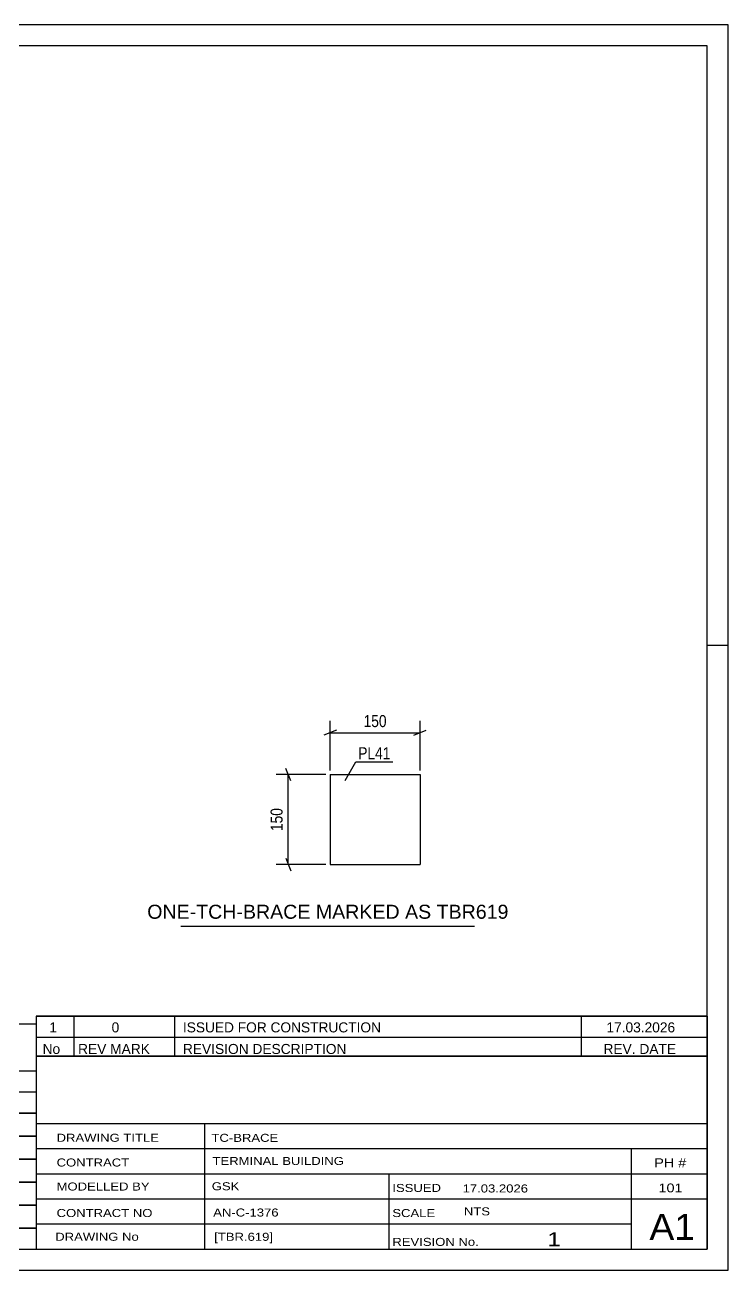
# Model space of a CAD drawing. Header units: millimetres. Extents: x 0 to 420, y 0 to 297.
# Drawn here: x 252.3 to 420, y 0 to 297 of the extents above; entities that cross this region are included whole.
import ezdxf

# ---------------------------------------------------------------- set-up
doc = ezdxf.new("R2010")
doc.units = ezdxf.units.MM
doc.styles.add('Arial', font='ARIAL.TTF', dxfattribs={"height": 0.2})
doc.styles.add('Arial Narrow', font='ARIALN.TTF', dxfattribs={"height": 0.2})

# ---------------------------------------------------------------- blocks, each defined once
blk = doc.blocks.new('Unknown-585758062-1128')
at = {"color": 5, "linetype": 'Continuous'}
for p, q in [((420, 297), (0, 297)), ((420, 0), (420, 297)), ((415, 292), (5, 292)), ((415, 5), (415, 292)), ((420, 149), (415, 149)), ((5, 5), (415, 5)), ((0, 0), (420, 0))]:
    blk.add_line(p, q, dxfattribs=at)
blk = doc.blocks.new('Part-585758062-2539 - 2533')
at = {"color": 2, "linetype": 'Continuous'}
for p, q in [((325.12, 118.17), (346.54, 118.17)), ((325.12, 118.17), (325.12, 96.74)), ((346.54, 118.17), (346.54, 96.74)), ((325.12, 96.74), (346.54, 96.74))]:
    blk.add_line(p, q, dxfattribs=at)
blk = doc.blocks.new('StraightDimension-585758062-2541 - 2533')
at = {"color": 7, "linetype": 'Continuous'}
for p, q in [((315.72, 116.67), (314.52, 119.67)), ((324.12, 118.17), (312.27, 118.17)), ((315.12, 96.74), (315.12, 118.17)), ((314.52, 98.24), (315.72, 95.24)), ((324.12, 96.74), (312.27, 96.74))]:
    blk.add_line(p, q, dxfattribs=at)
at = {"color": 0}
blk.add_wipeout([(314.37, 110.8), (310.17, 110.8), (310.17, 104.12), (314.37, 104.12)], dxfattribs=at)
at = {"color": 3, "style": 'Arial Narrow'}
blk.add_text('150', height=2.863, rotation=90.0002, dxfattribs=at).set_placement((313.77, 104.72))
blk = doc.blocks.new('StraightDimension-585758062-2548 - 2533')
at = {"color": 7, "linetype": 'Continuous'}
for p, q in [((325.12, 119.17), (325.12, 131.02)), ((346.54, 119.17), (346.54, 131.02)), ((326.62, 128.77), (323.62, 127.57)), ((325.12, 128.17), (346.54, 128.17)), ((345.04, 127.57), (348.04, 128.77))]:
    blk.add_line(p, q, dxfattribs=at)
at = {"color": 0}
blk.add_wipeout([(339.17, 128.92), (339.17, 133.12), (332.49, 133.12), (332.49, 128.92)], dxfattribs=at)
at = {"color": 3, "style": 'Arial Narrow'}
blk.add_text('150', height=2.863, dxfattribs=at).set_placement((333.09, 129.52))
blk = doc.blocks.new('Unknown-585758062-3471')
at = {"color": 7, "linetype": 'Continuous'}
blk.add_line((289.5, 82.05), (359.5, 82.05), dxfattribs=at)
at = {"color": 7, "style": 'Arial'}
blk.add_text('ONE-TCH-BRACE MARKED AS TBR619', height=3.3428, dxfattribs=at).set_placement((281.49, 83.8))
blk = doc.blocks.new('Unknown-585758062-3468')
at = {"color": 7, "linetype": 'Continuous'}
for p, q in [((255, 51.05), (255, 5)), ((255, 51.05), (415, 51.05)), ((415, 51), (415, 5)), ((255, 35), (415, 35)), ((295.14, 35), (295.14, 5)), ((255, 29), (415, 29)), ((397, 5.05), (397, 29.05)), ((255, 23), (415, 23)), ((339.14, 23), (339.14, 5)), ((255, 17), (415, 17)), ((255, 11), (397, 11)), ((255, 5), (415, 5))]:
    blk.add_line(p, q, dxfattribs=at)
at = {"color": 7, "style": 'Arial Narrow'}
for s, height, width, p in [('DRAWING TITLE', 1.9089, 1.425378, (259.88, 30.61)), ('TC-BRACE', 1.909, 1.425378, (296.81, 30.59)), ('TERMINAL BUILDING', 1.9089, 1.425378, (297.06, 25.07)), ('CONTRACT', 1.909, 1.425378, (259.88, 24.71)), ('MODELLED BY', 1.9089, 1.425378, (259.88, 18.98)), ('GSK', 1.909, 1.425378, (296.88, 19.04)), ('ISSUED', 1.909, 1.425378, (339.94, 18.64)), ('17.03.2026', 1.909, 1.425378, (356.69, 18.52)), ('CONTRACT NO', 1.9089, 1.425378, (259.88, 12.66)), ('AN-C-1376', 1.909, 1.425378, (297.23, 12.78)), ('SCALE', 1.909, 1.425378, (339.94, 12.65)), ('A1', 6.204, 1.25, (401.24, 7.2)), ('DRAWING No', 1.909, 1.425378, (259.56, 7)), ('[TBR.619]', 1.909, 1.425378, (297.46, 6.99)), ('1', 3.34, 1.5, (376.91, 5.68)), ('REVISION No.', 1.9089, 1.425378, (339.94, 5.77))]:
    blk.add_text(s, height=height, dxfattribs=dict(at, width=width)).set_placement(p)
at = {"color": 7, "linetype": 'Continuous', "style": 'Arial Narrow'}
for s, height, width, p in [('PH #', 2.1, 1.42538, (402.4, 24.55)), ('101', 2.1, 1.42538, (403.41, 18.55)), ('NTS', 1.909, 1.425378, (357, 13.05))]:
    blk.add_text(s, height=height, dxfattribs=dict(at, width=width)).set_placement(p)
blk = doc.blocks.new('Unknown-585758062-3469')
at = {"color": 7, "linetype": 'Continuous'}
for p, q in [((255, 60.55), (415, 60.55)), ((415, 60.55), (255, 60.55)), ((255, 60.55), (255, 55.55)), ((264, 60.55), (264, 55.55)), ((288, 60.55), (288, 55.55)), ((385, 60.55), (385, 55.55)), ((415, 60.55), (415, 55.55)), ((255, 55.55), (415, 55.55)), ((255, 55.55), (255, 51.05)), ((255, 55.55), (415, 55.55)), ((264, 55.55), (264, 51.05)), ((288, 55.55), (288, 51.05)), ((385, 55.55), (385, 51.05)), ((415, 55.55), (415, 51.05)), ((415, 51.05), (255, 51.05))]:
    blk.add_line(p, q, dxfattribs=at)
at = {"color": 7, "linetype": 'Continuous', "style": 'Arial Narrow'}
for s, height, width, p in [('1', 2.39, 1.196471, (258.16, 56.7)), ('0', 2.39, 1.196471, (273, 56.7)), ('ISSUED FOR CONSTRUCTION', 2.3861, 1.196471, (290, 56.7)), ('17.03.2026', 2.386, 1.196471, (391, 56.7)), ('No', 2.386, 1.2, (256.54, 51.55)), ('REV MARK', 2.386, 1.2, (265, 51.55)), ('REVISION DESCRIPTION', 2.3861, 1.2, (290, 51.55)), ('REV. DATE', 2.386, 1.2, (390.28, 51.55))]:
    blk.add_text(s, height=height, dxfattribs=dict(at, width=width)).set_placement(p)
blk = doc.blocks.new('Unknown-585758062-3470')
at = {"color": 7, "linetype": 'Continuous'}
for p, q in [((95, 58.75), (255, 58.75)), ((95, 47.5), (95, 58.75)), ((255, 58.75), (255, 47.5)), ((95, 47.5), (255, 47.5)), ((95, 47.5), (95, 42.5)), ((255, 47.5), (255, 42.5)), ((95, 42.5), (255, 42.5)), ((95, 42.5), (95, 37.5)), ((119, 42.5), (119, 37.5)), ((154.5, 42.5), (154.5, 37.5)), ((180.5, 42.5), (180.5, 37.5)), ((193.5, 42.5), (193.5, 37.5)), ((211, 42.5), (211, 37.5)), ((233, 42.5), (233, 37.5)), ((255, 42.5), (255, 37.5)), ((95, 37.5), (255, 37.5)), ((95, 37.45), (95, 32.05)), ((95, 37.45), (255, 37.45)), ((119, 37.5), (119, 32)), ((154.5, 37.5), (154.5, 32)), ((180.5, 37.5), (180.5, 32)), ((193.5, 37.5), (193.5, 32)), ((211, 37.5), (211, 32)), ((233, 37.5), (233, 32)), ((255, 37.45), (255, 32.05)), ((95, 32.05), (255, 32.05)), ((95, 31.95), (95, 26.55)), ((95, 31.95), (255, 31.95)), ((119, 32), (119, 26.5)), ((154.5, 32), (154.5, 26.5)), ((180.5, 32), (180.5, 26.5)), ((193.5, 32), (193.5, 26.5)), ((211, 32), (211, 26.5)), ((233, 32), (233, 26.5)), ((255, 31.95), (255, 26.55)), ((95, 26.55), (255, 26.55)), ((95, 26.45), (95, 21.05)), ((95, 26.45), (255, 26.45)), ((119, 26.5), (119, 21)), ((154.5, 26.5), (154.5, 21)), ((180.5, 26.5), (180.5, 21)), ((193.5, 26.5), (193.5, 21)), ((211, 26.5), (211, 21)), ((233, 26.5), (233, 21)), ((255, 26.45), (255, 21.05)), ((95, 21.05), (255, 21.05)), ((95, 20.95), (95, 15.55)), ((95, 20.95), (255, 20.95)), ((119, 21), (119, 15.5)), ((154.5, 21), (154.5, 15.5)), ((180.5, 21), (180.5, 15.5)), ((193.5, 21), (193.5, 15.5)), ((211, 21), (211, 15.5)), ((233, 21), (233, 15.5)), ((255, 20.95), (255, 15.55)), ((95, 15.55), (255, 15.55)), ((95, 15.45), (95, 10.05)), ((95, 15.45), (255, 15.45)), ((119, 15.5), (119, 10)), ((154.5, 15.5), (154.5, 10)), ((180.5, 15.5), (180.5, 10)), ((193.5, 15.5), (193.5, 10)), ((211, 15.5), (211, 10)), ((233, 15.5), (233, 10)), ((255, 15.45), (255, 10.05)), ((95, 10.05), (255, 10.05)), ((95, 10), (255, 10)), ((95, 10), (95, 5)), ((211, 10), (211, 5)), ((233, 10), (233, 5)), ((255, 10), (255, 5)), ((95, 5), (255, 5))]:
    blk.add_line(p, q, dxfattribs=at)
at = {"color": 7, "style": 'Arial Narrow'}
for s, height, width, p in [('GENERAL NOTES & WELD DETAILS :', 2.8633, 1.4, (96.15, 51.06)), ('REFER TYP DRAWING TYP-01', 1.9089, 1.6, (179.7, 51.16)), ("MATERIAL LIST FOR ASSEMBLY MK'D", 1.9089, 1.6, (96.15, 43.56)), ('TBR619', 1.909, 1.794707, (187.59, 43.47)), ('1', 1.91, 1.794707, (217.08, 43.56)), ('No. Required', 1.9089, 1.6, (226.41, 43.56)), ('Mark', 1.909, 1.7, (96.34, 38.5)), ('Profile', 1.909, 1.7, (129.41, 38.5)), ('Material', 1.909, 1.7, (159.54, 38.56)), ('No.', 1.909, 1.7, (184.5, 38.56)), ('Length', 1.909, 1.7, (195, 38.56)), ('Area', 1.909, 1.7, (217.5, 38.56)), ('Weight', 1.909, 1.7, (237, 38.56))]:
    blk.add_text(s, height=height, dxfattribs=dict(at, width=width)).set_placement(p)
at = {"color": 7, "linetype": 'Continuous', "style": 'Arial Narrow'}
for s, height, width, p in [('TBR619', 1.909, 1.794707, (96.5, 33.06)), ('SHS132*6', 1.909, 1.794707, (121, 33.06)), ('E350', 1.909, 1.794707, (160.74, 33.06)), ('1', 1.91, 1.794707, (184.86, 33.06)), ('693', 1.909, 1.794707, (199.77, 33.06)), ('0.4', 1.909, 1.794707, (221.32, 33.06)), ('16.4', 1.909, 1.794707, (240.14, 33.06)), ('PL40', 1.909, 1.794707, (96.5, 27.56)), ('PL10*120', 1.909, 1.794707, (121, 27.56)), ('E350', 1.909, 1.794707, (160.74, 27.56)), ('2', 1.91, 1.794707, (184.86, 27.56)), ('150', 1.909, 1.794707, (199.77, 27.56)), ('0.0', 1.909, 1.794707, (221.32, 27.56)), ('2.8', 1.909, 1.794707, (242.33, 27.56)), ('PL564', 1.909, 1.794707, (96.5, 22.06)), ('PL10*120', 1.909, 1.794707, (121, 22.06)), ('E350', 1.909, 1.794707, (160.74, 22.06)), ('2', 1.91, 1.794707, (184.86, 22.06)), ('150', 1.909, 1.794707, (199.77, 22.06)), ('0.0', 1.909, 1.794707, (221.32, 22.06)), ('2.8', 1.909, 1.794707, (242.33, 22.06)), ('PL41', 1.909, 1.794707, (96.5, 16.56)), ('PL10*150', 1.909, 1.794707, (121, 16.56)), ('E350', 1.909, 1.794707, (160.74, 16.56)), ('1', 1.91, 1.794707, (184.86, 16.56)), ('150', 1.909, 1.794707, (199.77, 16.56)), ('0.1', 1.909, 1.794707, (221.32, 16.56)), ('1.8', 1.909, 1.794707, (242.33, 16.56)), ('PL565', 1.909, 1.794707, (96.5, 11.06)), ('PL10*150', 1.909, 1.794707, (121, 11.06)), ('E350', 1.909, 1.794707, (160.74, 11.06)), ('1', 1.91, 1.794707, (184.86, 11.06)), ('150', 1.909, 1.794707, (199.77, 11.06)), ('0.1', 1.909, 1.794707, (221.32, 11.06)), ('1.8', 1.909, 1.794707, (242.33, 11.06)), ('Total', 1.909, 1.7, (197.33, 6.5)), ('0.6', 1.909, 1.794707, (220.83, 6.5)), ('25.6', 1.909, 1.794707, (240.14, 6.5))]:
    blk.add_text(s, height=height, dxfattribs=dict(at, width=width)).set_placement(p)
blk = doc.blocks.new('Mark-585758062-2535 - 2533')
at = {"color": 0}
blk.add_wipeout([(339.49, 121.86), (339.49, 124.86), (331.81, 124.86), (331.81, 121.86)], dxfattribs=at)
blk.add_wipeout([(339.49, 121.86), (339.49, 124.86), (331.81, 124.86), (331.81, 121.86)], dxfattribs=at)
at = {"color": 30, "linetype": 'Continuous'}
for p, q in [((328.68, 116.78), (331.21, 121.26)), ((331.21, 121.26), (340.09, 121.26))]:
    blk.add_line(p, q, dxfattribs=at)
at = {"color": 3, "style": 'Arial Narrow'}
blk.add_text('PL41', height=2.863, dxfattribs=at).set_placement((331.81, 121.86))

msp = doc.modelspace()

# ---------------------------------------------------------------- block references
for name in ['Unknown-585758062-1128', 'Part-585758062-2539 - 2533', 'Unknown-585758062-3471', 'Unknown-585758062-3469', 'Unknown-585758062-3470', 'Unknown-585758062-3468']:
    msp.add_blockref(name, (0, 0))

# ---------------------------------------------------------------- next in the draw order: block references
msp.add_blockref('StraightDimension-585758062-2541 - 2533', (0, 0))

# ---------------------------------------------------------------- next in the draw order: block references
msp.add_blockref('StraightDimension-585758062-2548 - 2533', (0, 0))

# ---------------------------------------------------------------- next in the draw order: block references
msp.add_blockref('Mark-585758062-2535 - 2533', (0, 0))

doc.saveas('drawing.dxf')
